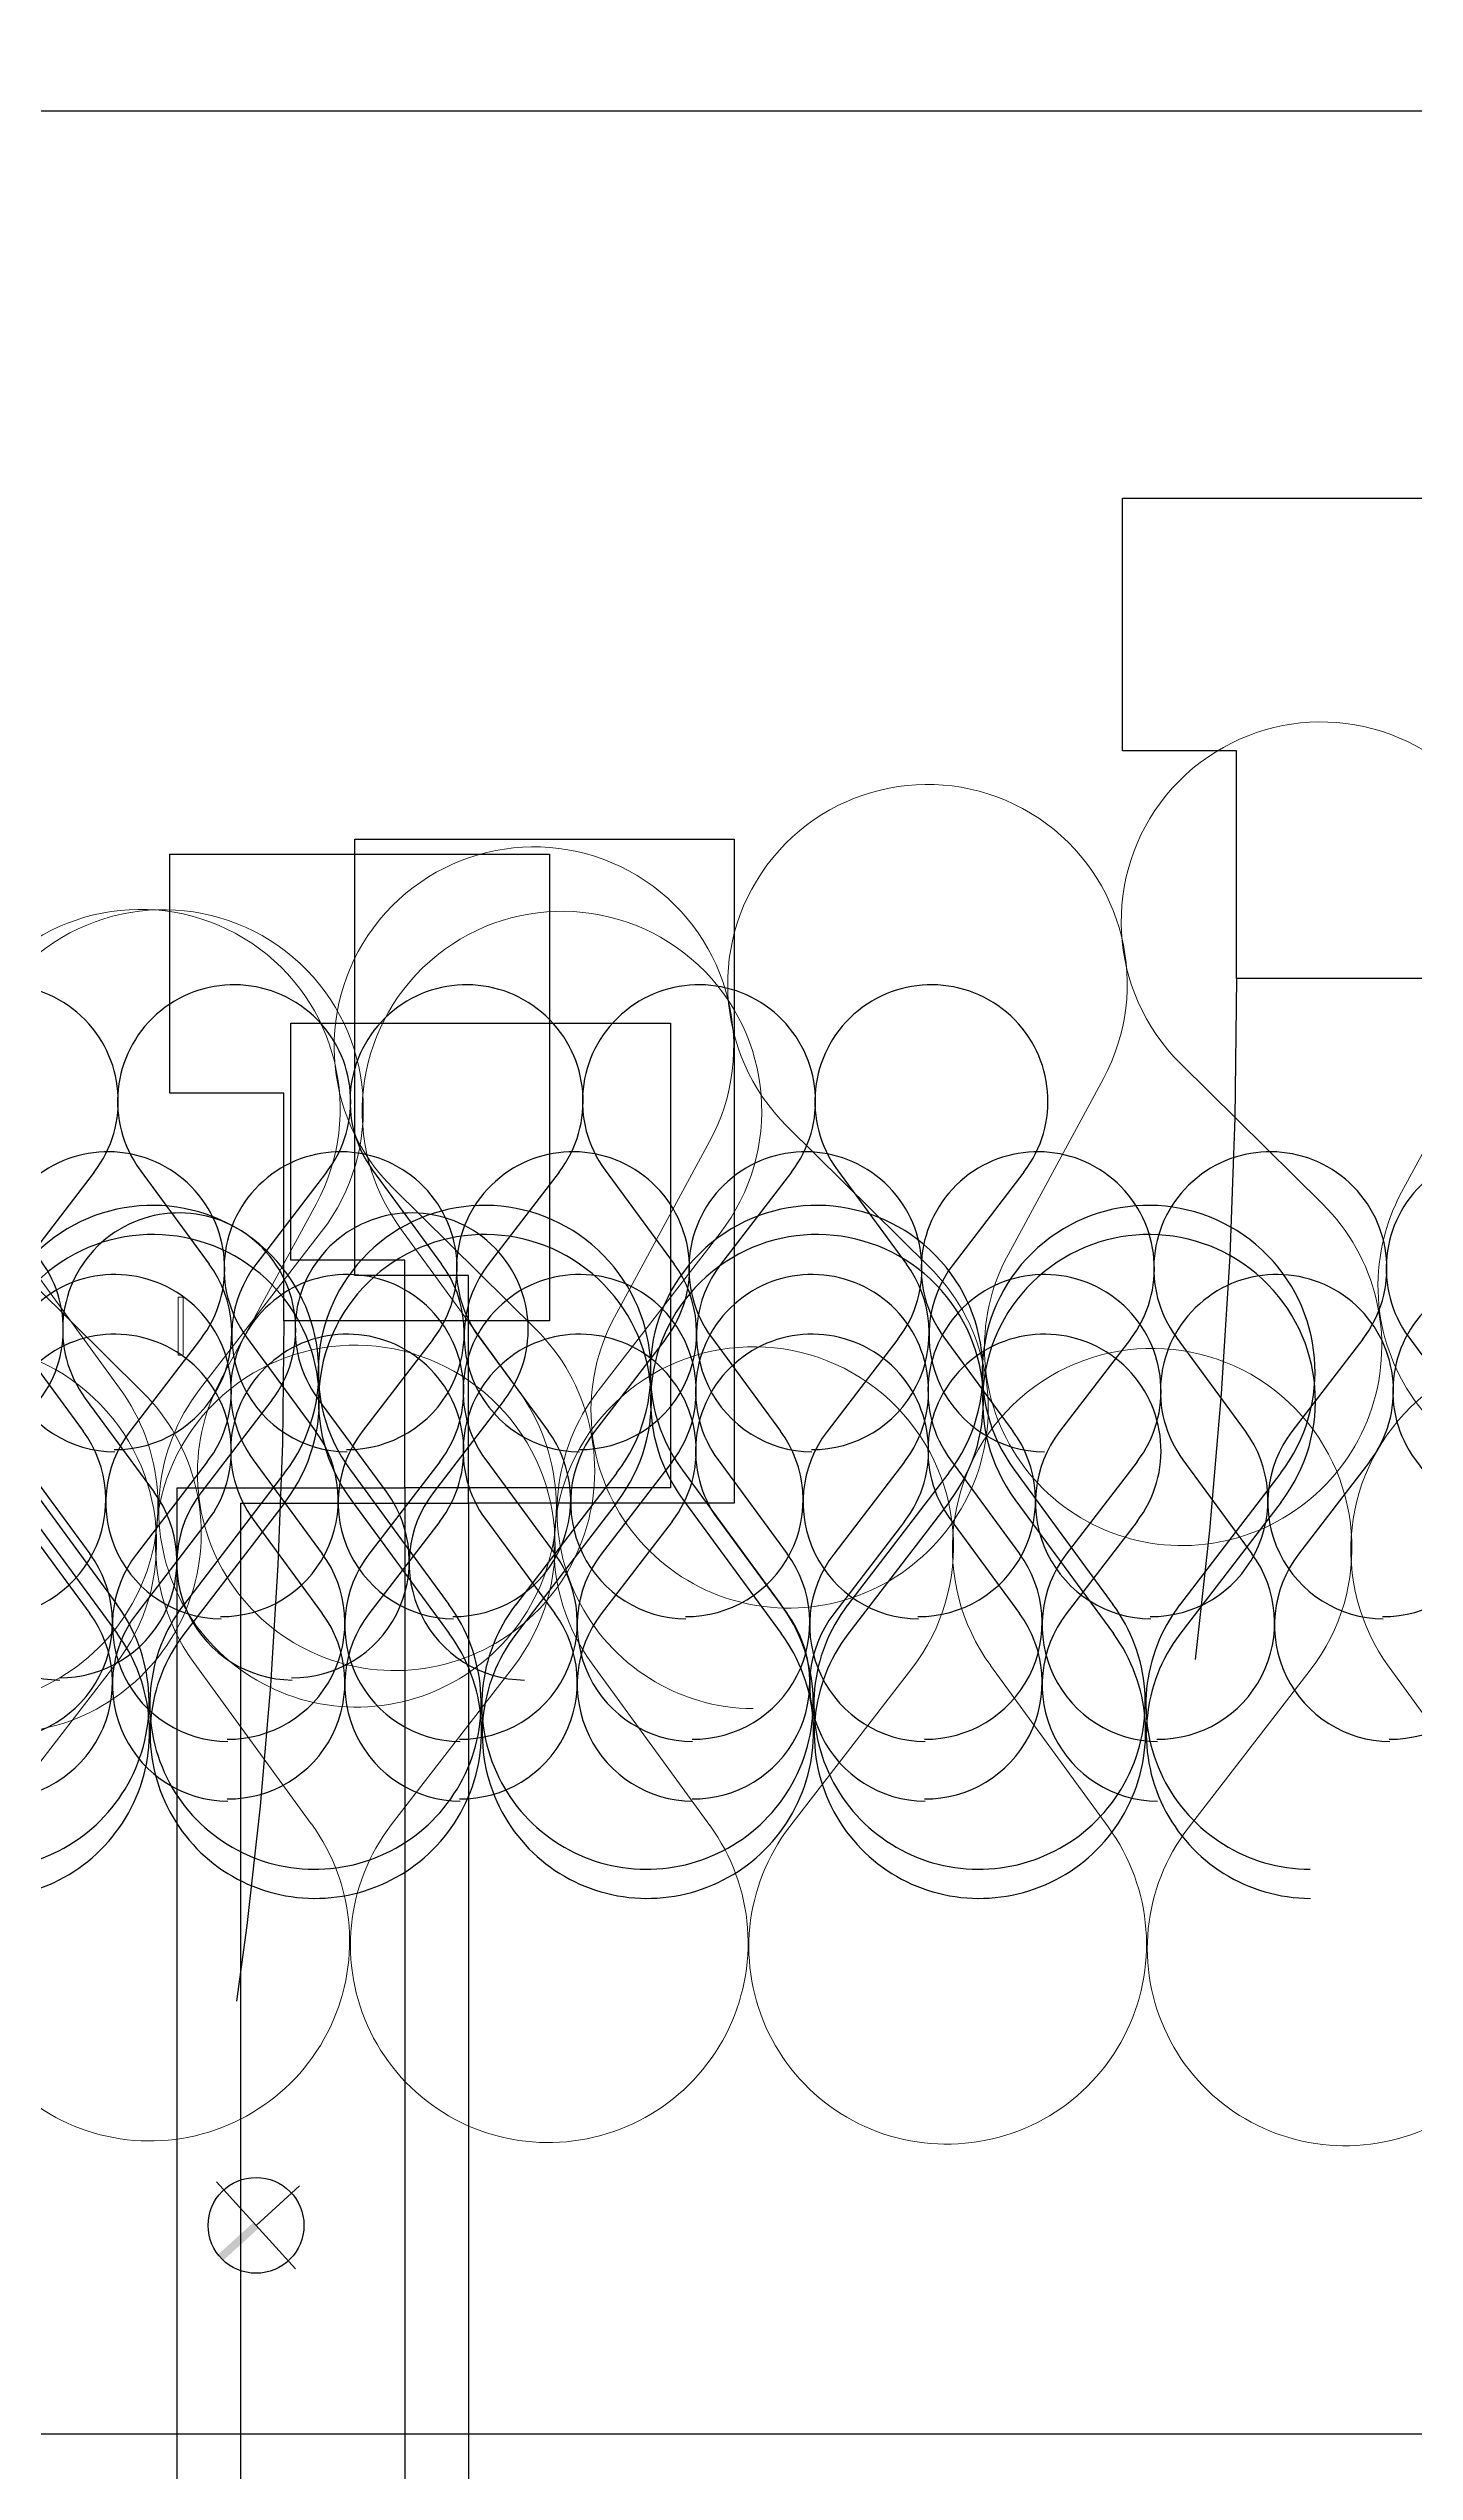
# Model space of a CAD drawing. Header units: metres. Extents: x -305 to 25519, y -357 to 67939.
# Drawn here: x 156.7 to 177.27, y -0.56 to 35.94 of the extents above; entities that cross this region are included whole.
import ezdxf

# ---------------------------------------------------------------- set-up
doc = ezdxf.new("R2010")
doc.units = ezdxf.units.M
doc.linetypes.add('PROJECTION', pattern=[0.3, 0.12, -0.18])
for name, color, linetype in [('020_cloi', 5, 'Continuous'), ('030_menuiserie', 1, 'Continuous'), ('070_trait-fin', 4, 'Continuous'), ('077_textes-1', 243, 'Continuous'), ('097_traits-fins-005', 4, 'Continuous')]:
    doc.layers.add(name, color=color, linetype=linetype)
doc.layers.add('020_cloisons', color=5, linetype='Continuous', lineweight=5)
doc.layers.add('102_demol', color=10, linetype='Continuous', lineweight=5)
doc.layers.add('090_repères-axes', color=230, linetype='Continuous', plot=False)
doc.styles.add('arial40', font='arial.ttf', dxfattribs={"height": 40})
doc.styles.add('clem', font='swissc.ttf')

# ---------------------------------------------------------------- blocks, each defined once
blk = doc.blocks.new('*U43')
at = {"layer": '070_trait-fin', "linetype": 'Continuous'}
for p, q in [((-1.388, 0.725), (-0.349, -0.689)), ((1.42, 0.696), (0.353, -0.696))]:
    blk.add_line(p, q, dxfattribs=at)
for centre, start, end in [((0.027, 1.763), 322.5484, 216.2881), ((-1.763, -1.728), 269.4183, 36.2881), ((1.746, -1.763), 142.5484, 269.4183)]:
    blk.add_arc(centre, 1.755, start, end, dxfattribs=at)
blk = doc.blocks.new('*U44')
at = {"layer": '020_cloi', "color": 0, "linetype": 'ByBlock', "lineweight": -2, "transparency": 16777216}
for p in [(70, 0), (73.5, 0), (77, 0), (80.5, 0), (84, 0)]:
    blk.add_blockref('*U43', p, dxfattribs=at)
blk = doc.blocks.new('*U75')
blk.add_lwpolyline([(0.65875, -0.03892), (0.65875, -0.0704), (0.70875, -0.0704), (0.70875, -0.00892), (0.67375, -0.00892), (0.67375, -0.03892)], close=True)
at = {"linetype": 'PROJECTION', "ltscale": 0.75}
blk.add_arc((0.03522, -0.00842), 0.63853, 359.95495, 88.30014, dxfattribs=at)
blk = doc.blocks.new('*U67')
at = {"layer": '097_traits-fins-005', "linetype": 'Continuous'}
for p, q in [((-1.982, 1.01), (-0.499, -1.01)), ((2.028, 0.969), (0.504, -1.02))]:
    blk.add_line(p, q, dxfattribs=at)
for centre, radius, start, end in [((0.038, 2.494), 2.506, 322.5484, 216.2881), ((-2.519, -2.494), 2.506, 269.4183, 36.2881), ((2.476, -2.521), 2.479, 142.7235, 269.8189)]:
    blk.add_arc(centre, radius, start, end, dxfattribs=at)
blk = doc.blocks.new('*U68')
at = {"layer": '020_cloi', "color": 0, "linetype": 'ByBlock', "lineweight": -2, "transparency": 16777216}
for p in [(75, 0), (80, 0), (85, 0), (90, 0)]:
    blk.add_blockref('*U67', p, dxfattribs=at)
blk = doc.blocks.new('*U69')
at = {"layer": '097_traits-fins-005', "linetype": 'Continuous'}
for p, q in [((-1.982, 1.01), (-0.499, -1.01)), ((2.028, 0.969), (0.504, -1.02))]:
    blk.add_line(p, q, dxfattribs=at)
for centre, radius, start, end in [((0.038, 2.494), 2.506, 322.5484, 216.2881), ((-2.519, -2.494), 2.506, 269.4183, 36.2881), ((2.476, -2.521), 2.479, 142.7235, 269.8189)]:
    blk.add_arc(centre, radius, start, end, dxfattribs=at)
blk = doc.blocks.new('*U70')
at = {"layer": '020_cloi', "color": 0, "linetype": 'ByBlock', "lineweight": -2, "transparency": 16777216}
for p in [(75, 0), (80, 0), (85, 0), (90, 0)]:
    blk.add_blockref('*U69', p, dxfattribs=at)
blk = doc.blocks.new('*U77')
for points in [[(0.64375, -0.00892), (0.67375, -0.00892), (0.67375, 0.62983), (0.64375, 0.62983)], [(0.65875, -0.03892), (0.65875, -0.09642), (0.70875, -0.09642), (0.70875, -0.00892), (0.67375, -0.00892), (0.67375, -0.03892)]]:
    blk.add_lwpolyline(points, close=True)
at = {"linetype": 'PROJECTION', "ltscale": 0.75}
blk.add_arc((0.67353, -0.00842), 0.63853, 91.69986, 180.04505, dxfattribs=at)
blk = doc.blocks.new('*U181')
blk.add_lwpolyline([(0.74625, -0.03892), (0.74625, -0.07221), (0.79625, -0.07221), (0.79625, -0.00892), (0.76125, -0.00892), (0.76125, -0.03892)], close=True)
at = {"linetype": 'PROJECTION', "ltscale": 0.75}
blk.add_arc((0.03525, -0.00835), 0.726, 359.95495, 88.30014, dxfattribs=at)
blk = doc.blocks.new('NORD')
for p, q in [((-4.159, -1.475), (-1.161, -1.475)), ((-2.66, -1.475), (-2.66, -2.974))]:
    blk.add_line(p, q)
blk.add_circle((-2.66, -1.475), 1.225)
blk.add_solid([(-2.76, -0.254), (-2.56, -0.254), (-2.76, -1.475), (-2.56, -1.475)])
blk = doc.blocks.new('*U190')
at = {"linetype": 'PROJECTION', "ltscale": 0.75}
blk.add_arc((0.03528, 0.07919), 0.81322, 359.95495, 88.30014, dxfattribs=at)
blk = doc.blocks.new('*U310')
at = {"layer": '020_cloisons', "color": 4, "linetype": 'Continuous'}
for p, q in [((-2.379, 1.212), (-0.599, -1.212)), ((2.434, 1.163), (0.605, -1.224))]:
    blk.add_line(p, q, dxfattribs=at)
for centre, radius, start, end in [((0.046, 2.992), 3.008, 322.5484, 216.2881), ((-3.023, -2.992), 3.008, 269.4183, 36.2881), ((2.971, -3.026), 2.974, 142.7235, 269.8189)]:
    blk.add_arc(centre, radius, start, end, dxfattribs=at)
blk = doc.blocks.new('*U311')
at = {"layer": '020_cloi', "color": 0, "linetype": 'ByBlock', "lineweight": -2, "transparency": 16777216}
for p in [(72, 0), (78, 0), (84, 0), (90, 0)]:
    blk.add_blockref('*U310', p, dxfattribs=at)
blk = doc.blocks.new('*U328')
at = {"layer": '020_cloisons', "color": 4, "linetype": 'Continuous'}
for p, q in [((-2.379, 1.212), (-0.599, -1.212)), ((2.434, 1.163), (0.605, -1.224))]:
    blk.add_line(p, q, dxfattribs=at)
for centre, radius, start, end in [((0.046, 2.992), 3.008, 322.5484, 216.2881), ((-3.023, -2.992), 3.008, 269.4183, 36.2881), ((2.971, -3.026), 2.974, 142.7235, 269.8189)]:
    blk.add_arc(centre, radius, start, end, dxfattribs=at)
blk = doc.blocks.new('*U329')
at = {"layer": '020_cloi', "color": 0, "linetype": 'ByBlock', "lineweight": -2, "transparency": 16777216}
for p in [(66, 0), (72, 0)]:
    blk.add_blockref('*U328', p, dxfattribs=at)
blk = doc.blocks.new('*U353')
at = {"layer": '020_cloisons', "color": 4, "linetype": 'Continuous'}
for p, q in [((-2.379, 1.212), (-0.599, -1.212)), ((2.434, 1.163), (0.605, -1.224))]:
    blk.add_line(p, q, dxfattribs=at)
for centre, radius, start, end in [((0.046, 2.992), 3.008, 322.5484, 216.2881), ((-3.023, -2.992), 3.008, 269.4183, 36.2881), ((2.971, -3.026), 2.974, 142.7235, 269.8189)]:
    blk.add_arc(centre, radius, start, end, dxfattribs=at)
blk = doc.blocks.new('*U354')
at = {"layer": '020_cloi', "color": 0, "linetype": 'ByBlock', "lineweight": -2, "transparency": 16777216}
for p in [(72, 0), (78, 0), (84, 0), (90, 0), (96, 0)]:
    blk.add_blockref('*U353', p, dxfattribs=at)
blk = doc.blocks.new('*U363')
at = {"layer": '070_trait-fin', "linetype": 'Continuous'}
for p, q in [((-1.388, 0.725), (-0.349, -0.689)), ((1.42, 0.696), (0.353, -0.696))]:
    blk.add_line(p, q, dxfattribs=at)
for centre, start, end in [((0.027, 1.763), 322.5484, 216.2881), ((-1.763, -1.728), 269.4183, 36.2881), ((1.746, -1.763), 142.5484, 269.4183)]:
    blk.add_arc(centre, 1.755, start, end, dxfattribs=at)
blk = doc.blocks.new('*U364')
at = {"layer": '020_cloi', "color": 0, "linetype": 'ByBlock', "lineweight": -2, "transparency": 16777216}
for p in [(73.5, 0), (77, 0), (80.5, 0), (84, 0), (87.5, 0), (91, 0), (94.5, 0)]:
    blk.add_blockref('*U363', p, dxfattribs=at)
blk = doc.blocks.new('*U365')
at = {"layer": '070_trait-fin', "linetype": 'Continuous'}
for p, q in [((-1.388, 0.725), (-0.349, -0.689)), ((1.42, 0.696), (0.353, -0.696))]:
    blk.add_line(p, q, dxfattribs=at)
for centre, start, end in [((0.027, 1.763), 322.5484, 216.2881), ((-1.763, -1.728), 269.4183, 36.2881), ((1.746, -1.763), 142.5484, 269.4183)]:
    blk.add_arc(centre, 1.755, start, end, dxfattribs=at)
blk = doc.blocks.new('*U366')
at = {"layer": '020_cloi', "color": 0, "linetype": 'ByBlock', "lineweight": -2, "transparency": 16777216}
for p in [(70, 0), (73.5, 0), (77, 0)]:
    blk.add_blockref('*U365', p, dxfattribs=at)
blk = doc.blocks.new('*U78')
at = {"linetype": 'PROJECTION', "ltscale": 0.75}
blk.add_arc((0.68436, 0.00051), 0.64936, 91.69986, 180.04505, dxfattribs=at)
blk = doc.blocks.new('*U1178')
at = {"layer": '070_trait-fin', "linetype": 'Continuous'}
for p, q in [((-1.388, 0.725), (-0.349, -0.689)), ((1.42, 0.696), (0.353, -0.696))]:
    blk.add_line(p, q, dxfattribs=at)
for centre, start, end in [((0.027, 1.763), 322.5484, 216.2881), ((-1.763, -1.728), 269.4183, 36.2881), ((1.746, -1.763), 142.5484, 269.4183)]:
    blk.add_arc(centre, 1.755, start, end, dxfattribs=at)
blk = doc.blocks.new('*U1179')
at = {"layer": '020_cloi', "color": 0, "linetype": 'ByBlock', "lineweight": -2, "transparency": 16777216}
for p in [(73.5, 0), (77, 0), (80.5, 0), (84, 0), (87.5, 0)]:
    blk.add_blockref('*U1178', p, dxfattribs=at)
blk = doc.blocks.new('*U1180')
at = {"layer": '070_trait-fin', "linetype": 'Continuous'}
for p, q in [((-1.388, 0.725), (-0.349, -0.689)), ((1.42, 0.696), (0.353, -0.696))]:
    blk.add_line(p, q, dxfattribs=at)
for centre, start, end in [((0.027, 1.763), 322.5484, 216.2881), ((-1.763, -1.728), 269.4183, 36.2881), ((1.746, -1.763), 142.5484, 269.4183)]:
    blk.add_arc(centre, 1.755, start, end, dxfattribs=at)
blk = doc.blocks.new('*U1181')
at = {"layer": '020_cloi', "color": 0, "linetype": 'ByBlock', "lineweight": -2, "transparency": 16777216}
for p in [(73.5, 0), (77, 0), (80.5, 0), (84, 0), (87.5, 0), (91, 0), (94.5, 0)]:
    blk.add_blockref('*U1180', p, dxfattribs=at)
blk = doc.blocks.new('*U1183')
for points in [[(0.64375, -0.01095), (0.67375, -0.01095), (0.67375, 0.6278), (0.64375, 0.6278)], [(0.65875, -0.04095), (0.65875, -0.07221), (0.70875, -0.07221), (0.70875, -0.01095), (0.67375, -0.01095), (0.67375, -0.04095)]]:
    blk.add_lwpolyline(points, close=True)
at = {"linetype": 'PROJECTION', "ltscale": 0.75}
blk.add_arc((0.67353, -0.01045), 0.63853, 91.69986, 180.04505, dxfattribs=at)

msp = doc.modelspace()

# ---------------------------------------------------------------- linework, layer by layer
at = {"layer": '090_repères-axes'}
msp.add_lwpolyline([(131.287, 35), (181.287, 35), (181.287, 0), (131.287, 0)], close=True, dxfattribs=at)
at = {"layer": '102_demol'}
msp.add_lwpolyline([(158.654, 17.126), (158.73, 17.126), (158.73, 16.255), (158.654, 16.255)], close=True, dxfattribs=at)

# ---------------------------------------------------------------- block references
at = {"layer": '020_cloi'}
for name, p, rotation in [('*U311', (87.403, 5.706), 9.02395118235826), ('*U329', (92.379, 17.228), 359.7712199489714), ('*U354', (83.266, 10.716), 359.7712038012189)]:
    msp.add_blockref(name, p, dxfattribs=dict(at, rotation=rotation))
for name, p in [('*U44', (85.972, 18.315)), ('*U364', (84.075, 15.799)), ('*U68', (83.232, 13.51)), ('*U70', (83.238, 13.071)), ('*U366', (85.145, 14.878)), ('*U1181', (84.175, 13.951)), ('*U1179', (84.175, 13.052))]:
    msp.add_blockref(name, p, dxfattribs=at)
at = {"layer": '030_menuiserie'}
for name, p, xscale, yscale, zscale, rotation in [('*U78', (87.186, 45.083), 138.5501950750057, 138.5501950750057, 138.5501950750057, 269.9528896822737), ('*U181', (87.592, 20.909), -114.2857143455838, 114.2857143455838, 114.2857143455838, 180), ('*U75', (83.247, 15.754), -114.2857143455838, 114.2857143455838, 114.2857143455838, 180), ('*U77', (86.029, 13.006), -114.2857143455838, 114.2857143455838, 114.2857143455838, 180), ('*U1183', (85.068, 13.004), -114.2857143455838, 114.2857143455838, 114.2857143455838, 180), ('*U190', (87.44, 13.269), -114.2857143455838, 114.2857143455838, 114.2857143455838, 180)]:
    msp.add_blockref(name, p, dxfattribs=dict(at, xscale=xscale, yscale=yscale, zscale=zscale, rotation=rotation))
at = {"layer": '070_trait-fin', "xscale": 0.5892211539267361, "yscale": 0.5892211539267361, "zscale": 0.5892211539267361, "rotation": 132.2354592550134}
msp.add_blockref('NORD', (158.132, 3.721), dxfattribs=at)

# ---------------------------------------------------------------- texts
at = {"layer": '077_textes-1', "style": 'arial40'}
for s, height, p in [('R+1 FLORA', 0.003, (157.283, 2.076)), ('Existant', 0.0024, (157.283, 1.608))]:
    msp.add_text(s, height=height, dxfattribs=at).set_placement(p)
at = {"layer": '102_demol', "style": 'clem'}
msp.add_text('radiateur', height=0.0006, rotation=-90, dxfattribs=at).set_placement((158.665, 16.856))

doc.saveas('drawing.dxf')
